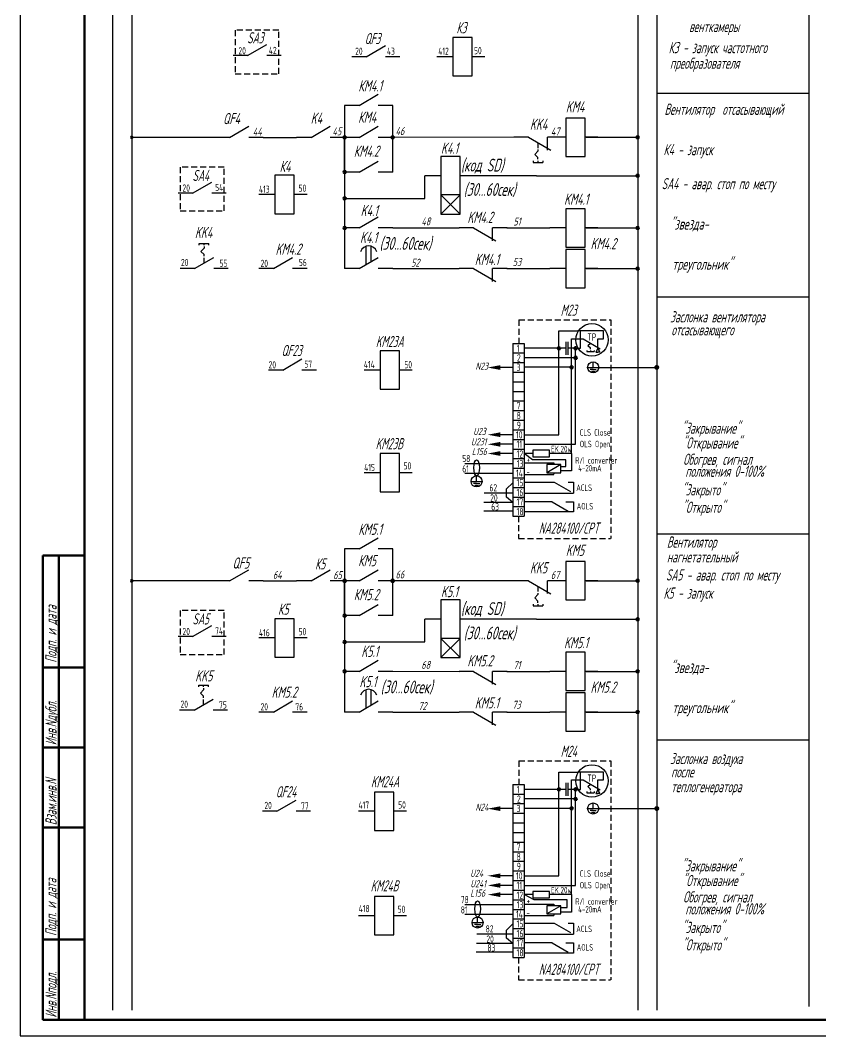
# Model space of a CAD drawing. Header units: millimetres. Extents: x 294 to 6216, y -3442 to 2720.
# Drawn here: x 1625.8 to 1875.8, y 215.3 to 532.4 of the extents above; entities that cross this region are included whole.
import ezdxf

# ---------------------------------------------------------------- set-up
doc = ezdxf.new("R2010")
doc.units = ezdxf.units.MM
doc.header["$LTSCALE"] = 15
doc.linetypes.add('HIDDEN2', pattern=[0.1875, 0.125, -0.0625])
doc.linetypes.add('K5LT_BASIC', pattern=[0])
for name, color, linetype, lineweight in [('0.35 TEXT', 7, 'Continuous', 35), ('LWT 0.6', 7, 'Continuous', 50), ('LWT 0.7', 7, 'Continuous', 70)]:
    doc.layers.add(name, color=color, linetype=linetype, lineweight=lineweight)
doc.layers.add('ШТРИХОВАЯ 2', color=7, linetype='HIDDEN2')
doc.styles.add('33', font='gost.shx', dxfattribs={"width": 0.75, "oblique": 15, "height": 2.5})
doc.styles.add('34', font='gost.shx', dxfattribs={"width": 0.75, "oblique": 15, "height": 3.5})

# ---------------------------------------------------------------- blocks, each defined once
blk = doc.blocks.new('НР контакт')
at = {"linetype": 'K5LT_BASIC'}
for p, q in [((4.5, 0), (10.5, 3.46)), ((4.5, 0), (0, 0)), ((15, 0), (10.5, 0))]:
    blk.add_line(p, q, dxfattribs=at)
blk = doc.blocks.new('Реле')
at = {"linetype": 'K5LT_BASIC'}
for p, q in [((5, 6), (5, -6)), ((11, 6), (5, 6)), ((11, -6), (11, 6)), ((5, 0), (0, 0)), ((15, 0), (11, 0)), ((5, -6), (11, -6))]:
    blk.add_line(p, q, dxfattribs=at)
blk = doc.blocks.new('A$C57EA152A')
at = {"linetype": 'K5LT_BASIC'}
for p, q in [((4.5, 0), (0, 0)), ((4.5, 0), (11.5, -4.04)), ((15, 0), (10.5, 0)), ((10.5, -4), (10.5, 0)), ((7.5, -1.73), (7.5, -3.3454)), ((6.5, -5.3454), (7.5, -4.3454)), ((6.5, -5.3454), (7.5, -6.3454)), ((7.5, -3.8454), (7.5, -4.3454)), ((6, -7.3454), (6, -7.8454)), ((6, -7.8454), (6.5, -7.8454)), ((6.5, -7.8454), (9, -7.8454)), ((7.5, -6.8454), (7.5, -6.3454)), ((7.5, -7.3454), (7.5, -7.8454)), ((9, -7.3454), (9, -7.8454))]:
    blk.add_line(p, q, dxfattribs=at)
blk = doc.blocks.new('НР конт с задержкой на срабатыв')
at = {"linetype": 'K5LT_BASIC'}
for p, q in [((6.75, 1.3), (6.75, 7)), ((8.25, 2.16), (8.25, 7)), ((4.5, 0), (10.5, 3.46)), ((4.5, 0), (0, 0)), ((15, 0), (10.5, 0))]:
    blk.add_line(p, q, dxfattribs=at)
blk.add_arc((7.5, 4.5), 2.61, 16.6992, 163.3008, dxfattribs=at)
blk = doc.blocks.new('Реле с замедл при срабатывании')
at = {"linetype": 'K5LT_BASIC'}
for p, q in [((5, 6), (5, -12)), ((11, 6), (5, 6)), ((11, -12), (11, 6)), ((5, 0), (0, 0)), ((15, 0), (11, 0)), ((5, -6), (11, -12)), ((11, -6), (5, -12)), ((11, -6), (5, -6)), ((5, -12), (11, -12))]:
    blk.add_line(p, q, dxfattribs=at)
blk = doc.blocks.new('НЗ контакт')
at = {"linetype": 'K5LT_BASIC'}
for p, q in [((4.5, 0), (0, 0)), ((4.5, 0), (11.5, -4.04)), ((10.5, -4), (10.5, 0)), ((15, 0), (10.5, 0))]:
    blk.add_line(p, q, dxfattribs=at)
blk = doc.blocks.new('Конденсатор постоянный')
at = {"linetype": 'K5LT_BASIC'}
for p, q in [((4.25, 0), (0, 0)), ((4.25, 4), (4.25, -4)), ((5.75, -4), (5.75, 4)), ((10, 0), (5.75, 0))]:
    blk.add_line(p, q, dxfattribs=at)
blk = doc.blocks.new('UZIEMIENIE')
for p, q in [((0, 0), (4.85, 0)), ((2.43, 0), (2.43, 2.43)), ((2.43, -0.92), (1.05, -0.92)), ((2.43, -1.78), (1.64, -1.78)), ((2.43, -0.92), (3.8, -0.92)), ((2.43, -1.78), (3.21, -1.78))]:
    blk.add_line(p, q)
blk.add_circle((2.43, 0), 2.43)

msp = doc.modelspace()

# ---------------------------------------------------------------- linework, layer by layer
for p, q in [((1625.845, 809.294, -0.041), (1625.845, 215.294, -0.041)), ((1625.845, 809.294, -0.041), (1625.845, 215.294, -0.041)), ((1818.672, 795.789, -0.041), (1818.672, 223.304, -0.041)), ((1824.672, 791.789, -0.041), (1824.672, 223.304, -0.041)), ((1872.083, 792.101, -0.041), (1872.083, 224.444, -0.041)), ((1654.672, 583.17, -0.041), (1654.672, 223.304, -0.041)), ((1660.672, 567.145, -0.041), (1660.672, 223.304, -0.041)), ((1824.672, 509.639, -0.041), (1872.083, 509.639, -0.041)), ((1727.152, 505.827, -0.041), (1727.152, 484.98, -0.041)), ((1742.152, 484.98, -0.041), (1742.152, 505.827, -0.041)), ((1686.672, 495.827, -0.041), (1660.672, 495.827, -0.041)), ((1701.672, 495.827, -0.041), (1712.155, 495.827, -0.041)), ((1727.152, 484.971, -0.041), (1727.152, 495.876, -0.041)), ((1727.152, 495.876, -0.041), (1727.152, 484.971, -0.041)), ((1780.03, 495.856, -0.041), (1742.152, 495.827, -0.041)), ((1802.638, 495.856, -0.041), (1818.672, 495.856, -0.041)), ((1727.152, 484.971, -0.041), (1727.152, 454.865, -0.041)), ((1752.203, 476.75, -0.041), (1752.203, 483.851, -0.041)), ((1787.036, 483.851, -0.041), (1767.203, 483.851, -0.041)), ((1787.036, 483.851, -0.041), (1818.672, 483.851, -0.041)), ((1727.152, 479.804, -0.041), (1727.152, 479.804, -0.041)), ((1727.152, 476.75, -0.041), (1752.203, 476.75, -0.041)), ((1742.152, 467.569, -0.041), (1762.879, 467.545, -0.041)), ((1777.759, 467.545, -0.041), (1791.236, 467.545, -0.041)), ((1802.638, 467.545, -0.041), (1818.672, 467.545, -0.041)), ((1742.152, 454.865, -0.041), (1762.879, 454.84, -0.041)), ((1777.759, 454.84, -0.041), (1791.236, 454.84, -0.041)), ((1802.638, 454.84, -0.041), (1818.672, 454.84, -0.041)), ((1824.672, 446.015, -0.041), (1872.083, 446.015, -0.041)), ((1794.062, 435.383, -0.041), (1799.963, 435.383, -0.041)), ((1794.062, 414.267, -0.041), (1794.062, 435.383, -0.041)), ((1807.97, 435.383, -0.041), (1799.963, 435.383, -0.041)), ((1800.842, 429.971, -0.041), (1800.842, 435.383, -0.041)), ((1807.97, 432.945, -0.041), (1807.97, 435.383, -0.041)), ((1779.693, 431.51, -0.041), (1783.262, 431.51, -0.041)), ((1779.693, 431.51, -0.041), (1779.693, 419.51, -0.041)), ((1783.262, 431.51, -0.041), (1783.262, 419.51, -0.041)), ((1798.046, 397.1, -0.041), (1798.046, 432.922, -0.041)), ((1798.046, 432.922, -0.041), (1801.637, 432.922, -0.041)), ((1806.22, 432.945, -0.041), (1807.97, 432.945, -0.041)), ((1779.693, 428.51, -0.041), (1783.262, 428.51, -0.041)), ((1799.062, 429.971, -0.041), (1800.274, 429.971, -0.041)), ((1799.3, 409.538, -0.041), (1799.3, 429.971, -0.041)), ((1800.274, 429.971, -0.041), (1800.842, 429.971, -0.041)), ((1806.22, 429.864, -0.041), (1805.567, 428.733, -0.041)), ((1805.567, 428.733, -0.041), (1806.22, 428.733, -0.041)), ((1806.22, 429.864, -0.041), (1806.873, 428.733, -0.041)), ((1806.873, 428.733, -0.041), (1806.22, 428.733, -0.041)), ((1779.693, 425.51, -0.041), (1783.262, 425.51, -0.041)), ((1784.456, 426.983, -0.041), (1783.262, 426.983, -0.041)), ((1779.693, 423.951, -0.041), (1775.827, 423.951, -0.041)), ((1779.693, 422.51, -0.041), (1783.262, 422.51, -0.041)), ((1798.046, 424.042, -0.041), (1783.262, 424.042, -0.041)), ((1806.496, 423.996, -0.041), (1824.672, 423.996, -0.041)), ((1779.693, 419.51, -0.041), (1783.262, 419.51, -0.041)), ((1779.693, 419.51, -0.041), (1783.262, 419.51, -0.041)), ((1779.693, 419.51, -0.041), (1779.693, 407.51, -0.041)), ((1783.262, 419.51, -0.041), (1783.262, 407.51, -0.041)), ((1779.693, 416.51, -0.041), (1783.262, 416.51, -0.041)), ((1779.693, 413.51, -0.041), (1783.262, 413.51, -0.041)), ((1794.062, 402.979, -0.041), (1794.062, 414.267, -0.041)), ((1779.693, 410.51, -0.041), (1783.262, 410.51, -0.041)), ((1799.3, 399.983, -0.041), (1799.3, 409.538, -0.041)), ((1779.693, 407.51, -0.041), (1783.262, 407.51, -0.041)), ((1779.693, 407.51, -0.041), (1783.262, 407.51, -0.041)), ((1779.693, 407.51, -0.041), (1783.262, 407.51, -0.041)), ((1779.693, 407.51, -0.041), (1779.693, 377.51, -0.041)), ((1783.262, 407.51, -0.041), (1783.262, 377.51, -0.041)), ((1779.693, 402.979, -0.041), (1775.827, 402.979, -0.041)), ((1779.693, 404.51, -0.041), (1783.262, 404.51, -0.041)), ((1783.262, 402.979, -0.041), (1794.062, 402.979, -0.041)), ((1779.693, 399.983, -0.041), (1775.827, 399.983, -0.041)), ((1779.693, 401.51, -0.041), (1783.262, 401.51, -0.041)), ((1783.262, 399.983, -0.041), (1799.3, 399.983, -0.041)), ((1779.693, 397.1, -0.041), (1775.827, 397.1, -0.041)), ((1779.693, 398.51, -0.041), (1783.262, 398.51, -0.041)), ((1785.968, 397.1, -0.041), (1783.262, 397.1, -0.041)), ((1785.799, 395.156, -0.061), (1783.262, 397.1, -0.041)), ((1798.046, 397.1, -0.041), (1791.093, 397.1, -0.041)), ((1798.046, 397.1, -0.041), (1798.046, 391.662, -0.041)), ((1779.693, 393.909, -0.041), (1764.708, 393.909, -0.041)), ((1779.693, 395.51, -0.041), (1783.262, 395.51, -0.041)), ((1783.262, 394.172, -0.061), (1792.513, 394.172, -0.061)), ((1796.215, 395.156, -0.061), (1785.799, 395.156, -0.061)), ((1794.715, 393.66, -0.061), (1790.311, 391.118, -0.061)), ((1792.513, 394.172, -0.061), (1792.513, 393.66, -0.061)), ((1796.215, 393.029, -0.061), (1796.215, 395.156, -0.061)), ((1779.693, 390.913, -0.041), (1764.708, 390.913, -0.041)), ((1779.693, 392.51, -0.041), (1783.262, 392.51, -0.041)), ((1783.262, 390.579, -0.061), (1792.513, 390.579, -0.061)), ((1792.513, 391.118, -0.061), (1792.513, 390.606, -0.061)), ((1794.715, 393.029, -0.061), (1796.215, 393.029, -0.061)), ((1798.046, 391.662, -0.041), (1794.715, 391.662, -0.061)), ((1779.693, 387.987, -0.041), (1777.74, 386.034, -0.041)), ((1779.693, 389.51, -0.041), (1783.262, 389.51, -0.041)), ((1783.262, 388.191, -0.041), (1792.63, 388.191, -0.041)), ((1796.95, 388.191, -0.041), (1798.656, 388.191, -0.041)), ((1798.656, 388.191, -0.041), (1798.656, 384.726, -0.041)), ((1779.693, 384.726, -0.041), (1770.747, 384.726, -0.041)), ((1777.74, 383.523, -0.041), (1777.74, 386.034, -0.041)), ((1779.693, 386.51, -0.041), (1783.262, 386.51, -0.041)), ((1783.262, 384.726, -0.041), (1798.656, 384.726, -0.041)), ((1779.693, 381.839, -0.041), (1770.657, 381.839, -0.041)), ((1779.693, 381.839, -0.041), (1777.74, 383.523, -0.041)), ((1779.693, 383.51, -0.041), (1783.262, 383.51, -0.041)), ((1791.965, 382.03, -0.041), (1783.262, 382.03, -0.041)), ((1796.285, 382.03, -0.041), (1798.656, 382.03, -0.041)), ((1798.656, 382.03, -0.041), (1798.656, 378.848, -0.041)), ((1779.693, 379.109, -0.041), (1770.601, 379.109, -0.041)), ((1779.693, 380.51, -0.041), (1783.262, 380.51, -0.041)), ((1779.693, 377.51, -0.041), (1783.262, 377.51, -0.041)), ((1798.656, 378.848, -0.041), (1783.262, 378.848, -0.041)), ((1824.672, 371.977, -0.041), (1872.083, 371.977, -0.041)), ((1727.152, 367.34, -0.041), (1727.152, 346.493, -0.041)), ((1742.152, 346.493, -0.041), (1742.152, 367.34, -0.041)), ((1686.672, 357.34, -0.041), (1660.672, 357.34, -0.041)), ((1701.672, 357.34, -0.041), (1712.155, 357.34, -0.041)), ((1727.152, 346.484, -0.041), (1727.152, 357.389, -0.041)), ((1727.152, 357.389, -0.041), (1727.152, 346.484, -0.041)), ((1780.03, 357.369, -0.041), (1742.152, 357.34, -0.041)), ((1802.638, 357.369, -0.041), (1818.672, 357.369, -0.041)), ((1727.152, 346.484, -0.041), (1727.152, 316.378, -0.041)), ((1752.203, 338.263, -0.041), (1752.203, 345.364, -0.041)), ((1787.036, 345.364, -0.041), (1767.203, 345.364, -0.041)), ((1787.036, 345.364, -0.041), (1818.672, 345.364, -0.041)), ((1727.152, 341.317, -0.041), (1727.152, 341.317, -0.041)), ((1727.152, 338.263, -0.041), (1752.203, 338.263, -0.041)), ((1742.152, 329.082, -0.041), (1762.879, 329.058, -0.041)), ((1777.759, 329.058, -0.041), (1791.236, 329.058, -0.041)), ((1802.638, 329.058, -0.041), (1818.672, 329.058, -0.041)), ((1742.152, 316.378, -0.041), (1762.879, 316.353, -0.041)), ((1777.759, 316.353, -0.041), (1791.236, 316.353, -0.041)), ((1802.638, 316.353, -0.041), (1818.672, 316.353, -0.041)), ((1824.672, 307.706, -0.041), (1872.083, 307.706, -0.041)), ((1794.062, 297.628, -0.041), (1799.963, 297.628, -0.041)), ((1794.062, 276.512, -0.041), (1794.062, 297.628, -0.041)), ((1798.046, 259.345, -0.041), (1798.046, 295.168, -0.041)), ((1798.046, 295.168, -0.041), (1801.637, 295.168, -0.041)), ((1807.97, 297.628, -0.041), (1799.963, 297.628, -0.041)), ((1800.842, 292.216, -0.041), (1800.842, 297.628, -0.041)), ((1806.22, 295.19, -0.041), (1807.97, 295.19, -0.041)), ((1807.97, 295.19, -0.041), (1807.97, 297.628, -0.041)), ((1779.693, 293.755, -0.041), (1783.262, 293.755, -0.041)), ((1779.693, 293.755, -0.041), (1779.693, 281.755, -0.041)), ((1783.262, 293.755, -0.041), (1783.262, 281.755, -0.041)), ((1799.062, 292.216, -0.041), (1800.274, 292.216, -0.041)), ((1799.3, 271.783, -0.041), (1799.3, 292.216, -0.041)), ((1800.274, 292.216, -0.041), (1800.842, 292.216, -0.041)), ((1806.22, 292.109, -0.041), (1805.567, 290.978, -0.041)), ((1806.22, 292.109, -0.041), (1806.873, 290.978, -0.041)), ((1779.693, 290.755, -0.041), (1783.262, 290.755, -0.041)), ((1784.456, 289.228, -0.041), (1783.262, 289.228, -0.041)), ((1805.567, 290.978, -0.041), (1806.22, 290.978, -0.041)), ((1806.873, 290.978, -0.041), (1806.22, 290.978, -0.041)), ((1779.693, 286.196, -0.041), (1775.827, 286.196, -0.041)), ((1779.693, 287.755, -0.041), (1783.262, 287.755, -0.041)), ((1798.046, 286.287, -0.041), (1783.262, 286.287, -0.041)), ((1806.496, 286.241, -0.041), (1824.672, 286.241, -0.041)), ((1779.693, 284.755, -0.041), (1783.262, 284.755, -0.041)), ((1779.693, 281.755, -0.041), (1783.262, 281.755, -0.041)), ((1779.693, 281.755, -0.041), (1783.262, 281.755, -0.041)), ((1779.693, 281.755, -0.041), (1779.693, 269.755, -0.041)), ((1783.262, 281.755, -0.041), (1783.262, 269.755, -0.041)), ((1779.693, 278.755, -0.041), (1783.262, 278.755, -0.041)), ((1794.062, 265.224, -0.041), (1794.062, 276.512, -0.041)), ((1779.693, 275.755, -0.041), (1783.262, 275.755, -0.041)), ((1779.693, 272.755, -0.041), (1783.262, 272.755, -0.041)), ((1779.693, 269.755, -0.041), (1783.262, 269.755, -0.041)), ((1779.693, 269.755, -0.041), (1783.262, 269.755, -0.041)), ((1779.693, 269.755, -0.041), (1783.262, 269.755, -0.041)), ((1779.693, 269.755, -0.041), (1779.693, 239.755, -0.041)), ((1783.262, 269.755, -0.041), (1783.262, 239.755, -0.041)), ((1799.3, 262.228, -0.041), (1799.3, 271.783, -0.041)), ((1779.693, 266.755, -0.041), (1783.262, 266.755, -0.041)), ((1779.693, 265.224, -0.041), (1775.827, 265.224, -0.041)), ((1779.693, 263.755, -0.041), (1783.262, 263.755, -0.041)), ((1783.262, 265.224, -0.041), (1794.062, 265.224, -0.041)), ((1779.693, 262.228, -0.041), (1775.827, 262.228, -0.041)), ((1779.693, 260.755, -0.041), (1783.262, 260.755, -0.041)), ((1783.262, 262.228, -0.041), (1799.3, 262.228, -0.041)), ((1779.693, 259.345, -0.041), (1775.827, 259.345, -0.041)), ((1779.693, 257.755, -0.041), (1783.262, 257.755, -0.041)), ((1785.968, 259.345, -0.041), (1783.262, 259.345, -0.041)), ((1786.305, 257.673, -0.061), (1783.262, 259.345, -0.041)), ((1796.665, 257.673, -0.061), (1786.305, 257.673, -0.061)), ((1798.046, 259.345, -0.041), (1791.093, 259.345, -0.041)), ((1796.665, 255.331, -0.061), (1796.665, 257.673, -0.061)), ((1798.046, 259.345, -0.041), (1798.046, 253.879, -0.041)), ((1779.693, 256.154, -0.041), (1764.708, 256.154, -0.041)), ((1779.693, 254.755, -0.041), (1783.262, 254.755, -0.041)), ((1783.262, 256.381, -0.041), (1792.513, 256.381, -0.041)), ((1794.715, 255.869, -0.041), (1790.311, 253.327, -0.041)), ((1792.513, 256.381, -0.041), (1792.513, 255.869, -0.041)), ((1794.715, 255.331, -0.061), (1796.665, 255.331, -0.061)), ((1798.046, 253.879, -0.041), (1794.715, 253.879, -0.061)), ((1779.693, 253.158, -0.041), (1764.708, 253.158, -0.041)), ((1779.693, 251.755, -0.041), (1783.262, 251.755, -0.041)), ((1783.262, 252.788, -0.041), (1792.513, 252.788, -0.041)), ((1792.513, 253.327, -0.041), (1792.513, 252.815, -0.041)), ((1779.693, 250.232, -0.041), (1777.74, 248.279, -0.041)), ((1777.74, 245.768, -0.041), (1777.74, 248.279, -0.041)), ((1779.693, 248.755, -0.041), (1783.262, 248.755, -0.041)), ((1783.262, 250.436, -0.041), (1792.63, 250.436, -0.041)), ((1796.95, 250.436, -0.041), (1798.656, 250.436, -0.041)), ((1798.656, 250.436, -0.041), (1798.656, 246.971, -0.041)), ((1779.693, 246.971, -0.041), (1768.407, 246.971, -0.041)), ((1779.693, 244.084, -0.041), (1777.74, 245.768, -0.041)), ((1779.693, 245.755, -0.041), (1783.262, 245.755, -0.041)), ((1783.262, 246.971, -0.041), (1798.656, 246.971, -0.041)), ((1791.965, 244.275, -0.041), (1783.262, 244.275, -0.041)), ((1796.285, 244.275, -0.041), (1798.656, 244.275, -0.041)), ((1798.656, 244.275, -0.041), (1798.656, 241.093, -0.041)), ((1779.693, 241.354, -0.041), (1768.261, 241.354, -0.041)), ((1779.693, 244.084, -0.041), (1768.316, 244.084, -0.041)), ((1779.693, 242.755, -0.041), (1783.262, 242.755, -0.041)), ((1798.656, 241.093, -0.041), (1783.262, 241.093, -0.041)), ((1779.693, 239.755, -0.041), (1783.262, 239.755, -0.041)), ((1625.845, 215.294, -0.041), (2675.845, 215.294, -0.041))]:
    msp.add_line(p, q)
at = {"linetype": 'K5LT_BASIC'}
for p, q in [((1681.74, 462.71, -0.041), (1682.24, 462.71, -0.041)), ((1681.74, 462.21, -0.041), (1681.74, 462.71, -0.041)), ((1682.24, 462.71, -0.041), (1684.74, 462.71, -0.041)), ((1682.24, 460.21, -0.041), (1683.24, 461.21, -0.041)), ((1682.24, 460.21, -0.041), (1683.24, 459.21, -0.041)), ((1683.24, 462.21, -0.041), (1683.24, 462.71, -0.041)), ((1683.24, 461.71, -0.041), (1683.24, 461.21, -0.041)), ((1684.74, 462.21, -0.041), (1684.74, 462.71, -0.041)), ((1683.24, 458.71, -0.041), (1683.24, 459.21, -0.041)), ((1683.24, 456.595, -0.041), (1683.24, 458.21, -0.041)), ((1801.637, 432.922, -0.041), (1806.99, 429.833, -0.041)), ((1803.139, 430.841, -0.041), (1803.909, 431.611, -0.041)), ((1806.22, 429.864, -0.041), (1806.22, 432.945, -0.041)), ((1790.822, 429.971, -0.041), (1783.262, 429.971, -0.041)), ((1794.062, 429.971, -0.041), (1790.822, 429.971, -0.041)), ((1802.754, 429.3, -0.041), (1802.754, 428.915, -0.041)), ((1802.754, 428.915, -0.041), (1803.139, 428.915, -0.041)), ((1803.139, 430.841, -0.041), (1803.909, 430.071, -0.041)), ((1803.139, 428.915, -0.041), (1805.065, 428.915, -0.041)), ((1803.909, 429.685, -0.041), (1803.909, 430.071, -0.041)), ((1803.909, 429.3, -0.041), (1803.909, 428.915, -0.041)), ((1805.065, 429.3, -0.041), (1805.065, 428.915, -0.041)), ((1799.3, 426.983, -0.041), (1784.456, 426.983, -0.041)), ((1792.63, 388.191, -0.041), (1797.67, 385.282, -0.041)), ((1791.965, 382.03, -0.041), (1797.005, 379.121, -0.041)), ((1681.602, 324.774, -0.02), (1682.102, 324.774, -0.02)), ((1681.602, 324.274, -0.02), (1681.602, 324.774, -0.02)), ((1682.102, 324.774, -0.02), (1684.602, 324.774, -0.02)), ((1683.102, 324.274, -0.02), (1683.102, 324.774, -0.02)), ((1683.102, 323.774, -0.02), (1683.102, 323.274, -0.02)), ((1684.602, 324.274, -0.02), (1684.602, 324.774, -0.02)), ((1682.102, 322.274, -0.02), (1683.102, 323.274, -0.02)), ((1682.102, 322.274, -0.02), (1683.102, 321.274, -0.02)), ((1683.102, 320.774, -0.02), (1683.102, 321.274, -0.02)), ((1683.102, 318.658, -0.02), (1683.102, 320.274, -0.02)), ((1801.637, 295.168, -0.041), (1806.99, 292.078, -0.041)), ((1806.22, 292.109, -0.041), (1806.22, 295.19, -0.041)), ((1790.822, 292.216, -0.041), (1783.262, 292.216, -0.041)), ((1794.062, 292.216, -0.041), (1790.822, 292.216, -0.041)), ((1803.139, 293.086, -0.041), (1803.909, 293.856, -0.041)), ((1803.139, 293.086, -0.041), (1803.909, 292.316, -0.041)), ((1803.909, 291.93, -0.041), (1803.909, 292.316, -0.041)), ((1799.3, 289.228, -0.041), (1784.456, 289.228, -0.041)), ((1802.754, 291.545, -0.041), (1802.754, 291.16, -0.041)), ((1802.754, 291.16, -0.041), (1803.139, 291.16, -0.041)), ((1803.139, 291.16, -0.041), (1805.065, 291.16, -0.041)), ((1803.909, 291.545, -0.041), (1803.909, 291.16, -0.041)), ((1805.065, 291.545, -0.041), (1805.065, 291.16, -0.041)), ((1792.63, 250.436, -0.041), (1797.67, 247.527, -0.041)), ((1791.965, 244.275, -0.041), (1797.005, 241.366, -0.041))]:
    msp.add_line(p, q, dxfattribs=at)
at = {"elevation": -0.041}
for points in [[(1775.827, 423.951, 1.5, 0, 0), (1771.827, 423.951, 0, 0, 0)], [(1775.827, 402.979, 1.5, 0, 0), (1771.827, 402.979, 0, 0, 0)], [(1775.827, 399.983, 1.5, 0, 0), (1771.827, 399.983, 0, 0, 0)], [(1775.827, 397.1, 1.5, 0, 0), (1771.827, 397.1, 0, 0, 0)], [(1775.827, 286.196, 1.5, 0, 0), (1771.827, 286.196, 0, 0, 0)], [(1775.827, 265.224, 1.5, 0, 0), (1771.827, 265.224, 0, 0, 0)], [(1775.827, 262.228, 1.5, 0, 0), (1771.827, 262.228, 0, 0, 0)], [(1775.827, 259.345, 1.5, 0, 0), (1771.827, 259.345, 0, 0, 0)]]:
    msp.add_lwpolyline(points, format="xyseb", dxfattribs=at)
at = {"const_width": 0.75, "elevation": -0.041}
for points in [[(1824.25, 423.999, 1), (1825, 423.999, 1)], [(1824.25, 286.244, 1), (1825, 286.244, 1)]]:
    msp.add_lwpolyline(points, format="xyb", close=True, dxfattribs=at)
for points, elevation in [([(1785.968, 398.111), (1785.968, 396.089), (1791.093, 396.089), (1791.093, 398.111)], -0.041), ([(1790.311, 391.118), (1794.715, 391.118), (1794.715, 393.66), (1790.311, 393.66)], -0.061), ([(1785.968, 260.356), (1785.968, 258.334), (1791.093, 258.334), (1791.093, 260.356)], -0.041), ([(1790.311, 253.327), (1794.715, 253.327), (1794.715, 255.869), (1790.311, 255.869)], -0.041)]:
    msp.add_lwpolyline(points, close=True, dxfattribs=dict(elevation=elevation))
for centre in [(1804.399, 432.61, -0.041), (1804.399, 294.855, -0.041)]:
    msp.add_circle(centre, 5.073)
for centre, start, end in [((1660.672, 495.827, -0.041), 0, 180), ((1660.672, 495.827, -0.041), 180, 0), ((1824.672, 423.996, -0.041), 0, 180), ((1824.672, 423.996, -0.041), 180, 0), ((1660.672, 357.34, -0.041), 0, 180), ((1660.672, 357.34, -0.041), 180, 0), ((1824.672, 286.241, -0.041), 0, 180), ((1824.672, 286.241, -0.041), 180, 0)]:
    msp.add_arc(centre, 0.375, start, end)
for centre in [(1768.377, 392.637, -0.041), (1768.688, 254.882, -0.041)]:
    msp.add_ellipse(centre, major_axis=(0, -2.534), ratio=0.3524779)
at = {"layer": 'LWT 0.6'}
for p, q in [((1645.845, 220.294, -0.041), (1645.845, 804.294, -0.041)), ((1632.845, 220.294, -0.041), (1632.845, 365.294, -0.041)), ((1632.845, 365.294, -0.041), (1645.845, 365.294, -0.041)), ((1637.845, 220.294, -0.041), (1637.845, 365.294, -0.041)), ((1632.845, 330.294, -0.041), (1645.845, 330.294, -0.041)), ((1632.845, 305.294, -0.041), (1645.845, 305.294, -0.041)), ((1632.845, 280.294, -0.041), (1645.845, 280.294, -0.041)), ((1632.845, 245.294, -0.041), (1645.845, 245.294, -0.041)), ((1645.845, 220.294, -0.041), (1632.845, 220.294, -0.041)), ((2670.845, 220.294, -0.041), (1645.845, 220.294, -0.041))]:
    msp.add_line(p, q, dxfattribs=at)
at = {"layer": 'LWT 0.7'}
for centre, start, end in [((1727.152, 495.827, -0.041), 0, 180), ((1727.152, 495.827, -0.041), 180, 0), ((1742.152, 495.827, -0.041), 0, 180), ((1742.152, 495.827, -0.041), 180, 0), ((1818.672, 495.856, -0.041), 0, 180), ((1818.672, 495.856, -0.041), 180, 0), ((1727.152, 484.98, -0.041), 0, 180), ((1727.152, 484.98, -0.041), 180, 0), ((1818.672, 483.851, -0.041), 0, 180), ((1818.672, 483.851, -0.041), 180, 0), ((1727.152, 476.75, -0.041), 0, 180), ((1727.152, 476.75, -0.041), 180, 0), ((1727.152, 467.565, -0.041), 0, 180), ((1727.152, 467.565, -0.041), 180, 0), ((1818.672, 467.545, -0.041), 0, 180), ((1818.672, 467.545, -0.041), 180, 0), ((1818.672, 454.84, -0.041), 0, 180), ((1818.672, 454.84, -0.041), 0, 180), ((1818.672, 454.84, -0.041), 180, 0), ((1818.672, 454.84, -0.041), 180, 0), ((1794.062, 429.971, -0.041), 0, 180), ((1794.062, 429.971, -0.041), 180, 0), ((1799.3, 429.971, -0.041), 0, 180), ((1799.3, 429.971, -0.041), 180, 0), ((1799.3, 426.983, -0.041), 0, 180), ((1799.3, 426.983, -0.041), 180, 0), ((1798.046, 424.042, -0.041), 0, 180), ((1798.046, 424.042, -0.041), 180, 0), ((1824.672, 423.996, -0.041), 0, 180), ((1824.672, 423.996, -0.041), 180, 0), ((1727.152, 357.34, -0.041), 0, 180), ((1727.152, 357.34, -0.041), 180, 0), ((1742.152, 357.34, -0.041), 0, 180), ((1742.152, 357.34, -0.041), 180, 0), ((1818.672, 357.369, -0.041), 0, 180), ((1818.672, 357.369, -0.041), 180, 0), ((1727.152, 346.493, -0.041), 0, 180), ((1727.152, 346.493, -0.041), 180, 0), ((1818.672, 345.364, -0.041), 0, 180), ((1818.672, 345.364, -0.041), 180, 0), ((1727.152, 338.263, -0.041), 0, 180), ((1727.152, 338.263, -0.041), 180, 0), ((1727.152, 329.078, -0.041), 0, 180), ((1727.152, 329.078, -0.041), 180, 0), ((1818.672, 329.058, -0.041), 0, 180), ((1818.672, 329.058, -0.041), 180, 0), ((1818.672, 316.353, -0.041), 0, 180), ((1818.672, 316.353, -0.041), 0, 180), ((1818.672, 316.353, -0.041), 180, 0), ((1818.672, 316.353, -0.041), 180, 0), ((1794.062, 292.216, -0.041), 0, 180), ((1794.062, 292.216, -0.041), 180, 0), ((1799.3, 292.216, -0.041), 0, 180), ((1799.3, 292.216, -0.041), 180, 0), ((1799.3, 289.228, -0.041), 0, 180), ((1799.3, 289.228, -0.041), 180, 0), ((1798.046, 286.287, -0.041), 0, 180), ((1798.046, 286.287, -0.041), 180, 0), ((1824.672, 286.241, -0.041), 0, 180), ((1824.672, 286.241, -0.041), 180, 0)]:
    msp.add_arc(centre, 0.375, start, end, dxfattribs=at)
at = {"layer": 'ШТРИХОВАЯ 2'}
for p, q in [((1781.595, 438.859, -0.041), (1810.26, 438.859, -0.041)), ((1781.595, 438.859, -0.041), (1781.595, 431.51, -0.041)), ((1810.26, 438.859, -0.041), (1810.26, 370.527, -0.041)), ((1781.477, 377.51, -0.041), (1781.477, 370.527, -0.041)), ((1781.477, 370.527, -0.041), (1810.142, 370.527, -0.041)), ((1781.595, 301.104, -0.041), (1810.26, 301.104, -0.041)), ((1781.595, 301.104, -0.041), (1781.595, 293.755, -0.041)), ((1810.26, 301.104, -0.041), (1810.26, 232.772, -0.041)), ((1781.477, 239.755, -0.041), (1781.477, 232.772, -0.041)), ((1781.477, 232.772, -0.041), (1810.142, 232.772, -0.041))]:
    msp.add_line(p, q, dxfattribs=at)
at = {"layer": 'ШТРИХОВАЯ 2', "elevation": -0.041}
for points in [[(1692.97, 515.654), (1706.642, 515.654), (1706.642, 529.326), (1692.97, 529.326)], [(1675.816, 472.854), (1689.488, 472.854), (1689.488, 486.525), (1675.816, 486.525)], [(1675.816, 334.366), (1689.488, 334.366), (1689.488, 348.038), (1675.816, 348.038)]]:
    msp.add_lwpolyline(points, close=True, dxfattribs=at)

# ---------------------------------------------------------------- block references
for name, p in [('Реле', (1755.95, 521.018, -0.041)), ('НР контакт', (1692.312, 521.398, -0.041)), ('НР контакт', (1729.394, 521.018, -0.041)), ('НР контакт', (1727.152, 505.827, -0.041)), ('Реле', (1791.236, 495.856, -0.041)), ('НР контакт', (1686.672, 495.827, -0.041)), ('НР контакт', (1712.155, 495.827, -0.041)), ('НР контакт', (1727.152, 495.827, -0.041)), ('A$C57EA152A', (1780.03, 495.856, -0.041)), ('НР контакт', (1727.152, 484.98, -0.041)), ('Реле с замедл при срабатывании', (1752.203, 483.851, -0.041)), ('Реле', (1700.394, 477.99, -0.041)), ('НР контакт', (1675.164, 478.433, -0.041)), ('Реле', (1791.236, 467.545, -0.041)), ('НР контакт', (1727.152, 467.565, -0.041)), ('НЗ контакт', (1762.879, 467.545, -0.041)), ('НР конт с задержкой на срабатыв', (1727.152, 454.865, -0.041)), ('Реле', (1791.236, 454.84, -0.041)), ('НР контакт', (1675.74, 454.865, -0.041)), ('НР контакт', (1700.394, 454.865, -0.041)), ('НЗ контакт', (1762.879, 454.84, -0.041)), ('Реле', (1733.232, 423.168, -0.041)), ('НР контакт', (1703.32, 423.168, -0.041)), ('Реле', (1733.232, 391.111, -0.041)), ('НР контакт', (1727.152, 367.34, -0.041)), ('Реле', (1791.236, 357.369, -0.041)), ('НР контакт', (1686.672, 357.34, -0.041)), ('НР контакт', (1712.155, 357.34, -0.041)), ('НР контакт', (1727.152, 357.34, -0.041)), ('A$C57EA152A', (1780.03, 357.369, -0.041)), ('НР контакт', (1727.152, 346.493, -0.041)), ('Реле с замедл при срабатывании', (1752.203, 345.364, -0.041)), ('НР контакт', (1675.164, 339.946, -0.041)), ('Реле', (1700.394, 339.503, -0.041)), ('Реле', (1791.236, 329.058, -0.041)), ('НР контакт', (1727.152, 329.078, -0.041)), ('НЗ контакт', (1762.879, 329.058, -0.041)), ('НР конт с задержкой на срабатыв', (1727.152, 316.378, -0.041)), ('НР контакт', (1675.602, 316.928, -0.02)), ('Реле', (1791.236, 316.353, -0.041)), ('НР контакт', (1700.394, 316.378, -0.041)), ('НЗ контакт', (1762.879, 316.353, -0.041)), ('НР контакт', (1701.512, 285.383, -0.041)), ('Реле', (1731.512, 285.383, -0.041)), ('Реле', (1731.512, 252.765, -0.041))]:
    msp.add_blockref(name, p)
for name, p, xscale, yscale, zscale in [('Конденсатор постоянный', (1794.062, 429.971, -0.041), 0.5, 0.5, 0.5), ('UZIEMIENIE', (1803.047, 423.996, -0.041), 0.711002539814217, 0.711002539817855, 0.7110025398181037), ('UZIEMIENIE', (1766.626, 388.388, -0.041), 0.711002539814217, 0.711002539817855, 0.7110025398181037), ('Конденсатор постоянный', (1794.062, 292.216, -0.041), 0.5, 0.5, 0.5), ('UZIEMIENIE', (1803.047, 286.241, -0.041), 0.711002539814217, 0.711002539817855, 0.7110025398181037), ('UZIEMIENIE', (1766.937, 250.633, -0.041), 0.711002539814217, 0.711002539817855, 0.7110025398181037)]:
    msp.add_blockref(name, p, dxfattribs=dict(xscale=xscale, yscale=yscale, zscale=zscale))

# ---------------------------------------------------------------- texts
at = {"style": '33', "width": 0.8}
for s, p in [('TP', (1802.968, 432.361, -0.041)), ('1', (1780.897, 428.826, -0.041)), ('2', (1780.964, 425.833, -0.041)), ('3', (1780.849, 422.876, -0.041)), ('7', (1780.849, 410.876, -0.041)), ('8', (1780.849, 407.828, -0.041)), ('9', (1780.897, 404.826, -0.041)), ('10', (1780.648, 401.833, -0.041)), ('11', (1780.849, 398.876, -0.041)), ('12', (1780.849, 395.828, -0.041)), ('13', (1780.897, 392.826, -0.041)), ('14', (1780.648, 389.833, -0.041)), ('15', (1780.849, 386.876, -0.041)), ('16', (1780.849, 383.828, -0.041)), ('17', (1780.849, 380.876, -0.041)), ('18', (1780.849, 377.828, -0.041)), ('TP', (1802.968, 294.606, -0.041)), ('1', (1780.897, 291.071, -0.041)), ('2', (1780.964, 288.078, -0.041)), ('3', (1780.849, 285.121, -0.041)), ('7', (1780.849, 273.121, -0.041)), ('8', (1780.849, 270.073, -0.041)), ('9', (1780.897, 267.071, -0.041)), ('10', (1780.648, 264.078, -0.041)), ('11', (1780.849, 261.121, -0.041)), ('12', (1780.849, 258.073, -0.041)), ('13', (1780.897, 255.071, -0.041)), ('14', (1780.648, 252.078, -0.041)), ('15', (1780.849, 249.121, -0.041)), ('16', (1780.849, 246.073, -0.041)), ('17', (1780.849, 243.121, -0.041)), ('18', (1780.849, 240.073, -0.041))]:
    msp.add_text(s, height=2.25, dxfattribs=at).set_placement(p)
at = {"layer": '0.35 TEXT', "oblique": 15}
for s, height, style, width, p in [('К3', 3.5, '34', 0.75, (1762.052, 528.342, -0.041)), ('венткамеры', 3.5, '34', 0.75, (1834.727, 528.698, -0.041)), ('SA3', 3.5, '34', 0.75, (1696.708, 525.191, -0.041)), ('QF3', 3.5, '34', 0.75, (1733.402, 524.931, -0.041)), ('К3 - запуск частотного', 3.5, '34', 0.75, (1828.343, 522.109, -0.041)), ('преобразователя', 3.5, '34', 0.75, (1828.749, 517.246, -0.041)), ('КM4.1', 3.5, '34', 0.8, (1731.414, 510.186, -0.041)), ('KM4', 3.5, '34', 0.8, (1796.231, 503.618, -0.041)), ('Вентилятор', 3.5, '34', 0.75, (1827.047, 502.866, -0.041)), ('отсасывающий', 3.5, '34', 0.75, (1845.112, 502.86, -0.041)), ('QF4', 3.5, '34', 0.8, (1689.151, 499.957, -0.041)), ('K4', 3.5, '34', 0.8, (1716.526, 500.069, -0.041)), ('КM4', 3.5, '34', 0.8, (1731.362, 500.395, -0.041)), ('KK4', 3.5, '34', 0.8, (1785.008, 498.162, -0.041)), ('44', 2.5, '33', 0.8, (1698.453, 496.37, -0.041)), ('45', 2.5, '33', 0.8, (1723.332, 496.48, -0.041)), ('46', 2.5, '33', 0.8, (1743.045, 496.559, -0.041)), ('47', 2.5, '33', 0.8, (1791.554, 496.418, -0.041)), ('КM4.2', 3.5, '34', 0.8, (1730.009, 489.781, -0.041)), ('K4.1', 3.5, '34', 0.8, (1757.218, 490.718, -0.041)), ('К4 - запуск', 3.5, '34', 0.75, (1826.731, 490.261, -0.041)), ('К4', 3.5, '34', 0.8, (1706.82, 485.037, -0.041)), ('(код SD)', 4, '34', 0.8, (1763.457, 485.169, -0.041)), ('SA4', 3.5, '34', 0.75, (1679.61, 482.191, -0.041)), ('SA4 - авар. стоп по месту', 3.5, '34', 0.75, (1826.166, 479.627, -0.041)), ('(30...60сек)', 4, '34', 0.8, (1764.337, 477.549, -0.041)), ('KM4.1', 3.5, '34', 0.8, (1795.68, 474.786, -0.041)), ('K4.1', 3.5, '34', 0.8, (1732.124, 471.221, -0.041)), ('KM4.2', 3.5, '34', 0.8, (1765.478, 469.129, -0.041)), ('48', 2.5, '33', 0.8, (1751.098, 468.342, -0.041)), ('51', 2.5, '33', 0.8, (1779.847, 468.303, -0.041)), ('"звезда-', 3.5, '34', 0.8, (1828.863, 467.027, -0.041)), ('KK4', 3.5, '34', 0.8, (1680.364, 464.386, -0.041)), ('K4.1', 3.5, '34', 0.8, (1731.939, 462.844, -0.041)), ('(30...60сек)', 4, '34', 0.8, (1738.025, 460.725, -0.041)), ('KM4.2', 3.5, '34', 0.8, (1803.953, 460.896, -0.041)), ('KM4.2', 3.5, '34', 0.8, (1705.567, 459.199, -0.041)), ('52', 2.5, '33', 0.8, (1747.894, 455.433, -0.041)), ('KM4.1', 3.5, '34', 0.8, (1767.799, 455.983, -0.041)), ('53', 2.5, '33', 0.8, (1779.623, 455.65, -0.041)), ('треугольник"', 3.5, '34', 0.8, (1829.464, 454.5, -0.041)), ('M23', 3.5, '34', 0.75, (1794.599, 440.12, -0.041)), ('Заслонка вентилятора ', 3.5, '34', 0.75, (1828.811, 438.071, -0.041)), ('отсасывающего', 3.5, '34', 0.75, (1829.219, 434.001, -0.041)), ('KМ23А', 3.5, '34', 0.75, (1736.883, 430.339, -0.041)), ('QF23', 3.5, '34', 0.75, (1707.438, 427.511, -0.041)), ('N23', 2.25, '33', 0.8, (1768, 423.264, -0.041)), ('"Закрывание"', 3.5, '34', 0.75, (1832.311, 403.278, -0.041)), ('U23', 2.25, '33', 0.8, (1767.288, 402.871, -0.041)), ('"Открывание"', 3.5, '34', 0.75, (1832.655, 398.657, -0.041)), ('KМ23B', 3.5, '34', 0.75, (1736.808, 398.427, -0.041)), ('U231', 2.25, '33', 0.8, (1766.617, 399.636, -0.041)), ('L156', 2.25, '33', 0.8, (1766.867, 396.616, -0.041)), ('Обогрев, cигнал', 3.5, '34', 0.75, (1832.894, 393.552, -0.041)), (' положения 0-100%%%', 3.5, '34', 0.75, (1832.207, 389.81, -0.041)), ('"Закрыто"', 3.5, '34', 0.75, (1832.422, 384.028, -0.041)), ('"Открыто"', 3.5, '34', 0.75, (1832.536, 378.57, -0.041)), ('КM5.1', 3.5, '34', 0.8, (1731.414, 371.698, -0.041)), ('NA284100/CPT', 3.5, '34', 0.75, (1787.771, 372.051, -0.041)), ('Вентилятор ', 3.5, '34', 0.75, (1827.8, 367.713, -0.041)), ('KM5', 3.5, '34', 0.8, (1796.231, 365.131, -0.041)), ('QF5', 3.5, '34', 0.8, (1692.1, 361.157, -0.041)), ('КM5', 3.5, '34', 0.8, (1731.362, 361.908, -0.041)), ('нагнетательный', 3.5, '34', 0.75, (1827.8, 363.074, -0.041)), ('К5', 3.5, '34', 0.75, (1717.904, 360.883, -0.041)), ('KK5', 3.5, '34', 0.8, (1785.008, 359.675, -0.041)), ('64', 2.5, '33', 0.8, (1704.737, 357.96, -0.041)), ('65', 2.5, '33', 0.8, (1723.565, 357.877, -0.041)), ('66', 2.5, '33', 0.8, (1743.045, 358.072, -0.041)), ('67', 2.5, '33', 0.8, (1791.554, 357.931, -0.041)), ('SA5 - авар. стоп по месту', 3.5, '34', 0.75, (1827.501, 357.434, -0.041)), ('K5.1', 3.5, '34', 0.8, (1757.218, 352.231, -0.041)), ('К5 - запуск', 3.5, '34', 0.75, (1826.731, 351.774, -0.041)), ('КM5.2', 3.5, '34', 0.8, (1730.009, 351.293, -0.041)), ('К5', 3.5, '34', 0.8, (1706.302, 346.732, -0.041)), ('(код SD)', 4, '34', 0.8, (1763.457, 346.682, -0.041)), ('SA5', 3.5, '34', 0.75, (1679.61, 343.704, -0.041)), ('(30...60сек)', 4, '34', 0.8, (1764.337, 339.062, -0.041)), ('KM5.1', 3.5, '34', 0.8, (1795.68, 336.299, -0.041)), ('K5.1', 3.5, '34', 0.8, (1732.352, 333.586, -0.041)), ('KM5.2', 3.5, '34', 0.8, (1765.478, 330.642, -0.041)), ('68', 2.5, '33', 0.8, (1751.098, 329.855, -0.041)), ('71', 2.5, '33', 0.8, (1779.847, 329.816, -0.041)), ('"звезда-', 3.5, '34', 0.8, (1828.863, 328.54, -0.041)), ('KK5', 3.5, '34', 0.8, (1680.466, 325.916, -0.02)), ('K5.1', 3.5, '34', 0.8, (1731.768, 324.128, -0.041)), ('(30...60сек)', 4, '34', 0.8, (1738.398, 322.213, -0.041)), ('KM5.2', 3.5, '34', 0.8, (1704.334, 320.835, -0.041)), ('KM5.2', 3.5, '34', 0.8, (1803.953, 322.409, -0.041)), ('KM5.1', 3.5, '34', 0.8, (1767.799, 317.496, -0.041)), ('72', 2.5, '33', 0.8, (1750.146, 316.989, -0.041)), ('73', 2.5, '33', 0.8, (1779.511, 317.395, -0.041)), ('треугольник"', 3.5, '34', 0.8, (1829.464, 316.013, -0.041)), ('M24', 3.5, '34', 0.75, (1794.599, 302.365, -0.041)), ('Заслонка воздуха ', 3.5, '34', 0.75, (1828.811, 300.111, -0.041)), ('после', 3.5, '34', 0.75, (1829.109, 295.962, -0.041)), ('KМ24А', 3.5, '34', 0.75, (1735.361, 292.87, -0.041)), ('QF24', 3.5, '34', 0.75, (1705.631, 289.726, -0.041)), ('теплогенератора', 3.5, '34', 0.75, (1829.109, 291.323, -0.041)), ('N24', 2.25, '33', 0.8, (1768, 285.509, -0.041)), ('"Закрывание"', 3.5, '34', 0.75, (1832.311, 266.613, -0.041)), ('U24', 2.25, '33', 0.8, (1766.352, 264.866, -0.041)), ('KМ24B', 3.5, '34', 0.75, (1735.252, 260.337, -0.041)), ('U241', 2.25, '33', 0.8, (1766.405, 261.631, -0.041)), ('"Открывание"', 3.5, '34', 0.75, (1832.655, 261.992, -0.041)), ('L156', 2.25, '33', 0.8, (1766.352, 258.701, -0.041)), ('Обогрев, cигнал', 3.5, '34', 0.75, (1832.894, 256.887, -0.041)), (' положения 0-100%%%', 3.5, '34', 0.75, (1832.207, 253.145, -0.041)), ('"Закрыто"', 3.5, '34', 0.75, (1832.422, 247.363, -0.041)), ('"Открыто"', 3.5, '34', 0.75, (1832.536, 241.905, -0.041)), ('NA284100/CPT', 3.5, '34', 0.75, (1787.771, 234.296, -0.041))]:
    msp.add_text(s, height=height, dxfattribs=dict(at, style=style, width=width)).set_placement(p)
at = {"layer": '0.35 TEXT', "style": '33'}
for s, height, width, p in [('20', 2.25, 0.774574, (1693.989, 521.756, -0.041)), ('42', 2.25, 0.774574, (1703.474, 521.87, -0.041)), ('20', 2.25, 0.774574, (1730.442, 521.607, -0.041)), ('43', 2.25, 0.774574, (1740.366, 521.604, -0.041)), ('412', 2.25, 0.774574, (1756.404, 521.603, -0.041)), ('50', 2.25, 0.774574, (1767.566, 521.808, -0.041)), ('20', 2.25, 0.774574, (1676.517, 478.886, -0.041)), ('54', 2.25, 0.774574, (1686.703, 479.057, -0.041)), ('413', 2.25, 0.774574, (1700.4, 478.507, -0.041)), ('50', 2.25, 0.774574, (1712.775, 478.836, -0.041)), ('20', 2.25, 0.774574, (1676.043, 455.645, -0.041)), ('55', 2.25, 0.774574, (1688.043, 455.401, -0.041)), ('20', 2.25, 0.774574, (1700.895, 455.363, -0.041)), ('56', 2.25, 0.774574, (1712.835, 455.626, -0.041)), ('20', 2.25, 0.774574, (1703.411, 423.66, -0.041)), ('57', 2.25, 0.774574, (1714.563, 423.89, -0.041)), ('414', 2.25, 0.774574, (1733.147, 423.797, -0.041)), ('50', 2.25, 0.774574, (1745.809, 423.73, -0.041)), ('CLS Close', 2.025, 0.8, (1800.597, 402.663, -0.041)), ('OLS Open', 2.025, 0.8, (1800.597, 399.067, -0.041)), ('58', 2.25, 0.774574, (1763.889, 394.412, -0.041)), ('EK,20w', 2.025, 0.8, (1791.63, 397.486, -0.041)), ('415', 2.25, 0.774574, (1733.254, 391.61, -0.041)), ('50', 2.25, 0.774574, (1745.562, 392.132, -0.041)), ('61', 2.25, 0.774574, (1763.889, 391.195, -0.041)), ('+', 2.025, 0.8, (1783.981, 394.234, -0.061)), ('R/I converter', 2.025, 0.8, (1799.18, 393.946, -0.061)), ('4-20mA', 2.025, 0.8, (1800.08, 391.515, -0.061)), ('-', 2.025, 0.8, (1783.936, 390.425, -0.061)), ('62', 2.25, 0.774574, (1772.393, 385.285, -0.041)), ('ACLS', 2.025, 0.8, (1799.504, 385.41, -0.041)), ('20', 2.25, 0.774574, (1772.622, 382.112, -0.041)), ('63', 2.25, 0.774574, (1772.941, 379.374, -0.041)), ('AOLS', 2.025, 0.8, (1799.643, 379.628, -0.041)), ('20', 2.25, 0.774574, (1676.517, 340.399, -0.041)), ('74', 2.25, 0.774574, (1686.703, 340.57, -0.041)), ('50', 2.25, 0.774574, (1712.775, 340.349, -0.041)), ('416', 2.25, 0.774574, (1700.4, 340.02, -0.041)), ('20', 2.25, 0.774574, (1675.905, 317.708, -0.02)), ('75', 2.25, 0.774574, (1687.905, 317.464, -0.02)), ('20', 2.25, 0.774574, (1700.895, 316.876, -0.041)), ('76', 2.25, 0.774574, (1711.745, 316.864, -0.041)), ('20', 2.25, 0.774574, (1702.087, 286.085, -0.041)), ('77', 2.25, 0.774574, (1713.534, 285.912, -0.041)), ('417', 2.25, 0.774574, (1731.488, 286.188, -0.041)), ('50', 2.25, 0.774574, (1743.878, 286.231, -0.041)), ('CLS Close', 2.025, 0.8, (1800.597, 264.908, -0.041)), ('OLS Open', 2.025, 0.8, (1800.597, 261.312, -0.041)), ('EK,20w', 2.025, 0.8, (1791.63, 259.731, -0.041)), ('78', 2.25, 0.774574, (1763.426, 256.657, -0.041)), ('+', 2.025, 0.8, (1783.981, 256.443, -0.041)), ('R/I converter', 2.025, 0.8, (1799.185, 256.192, -0.061)), ('418', 2.25, 0.774574, (1731.541, 253.856, -0.041)), ('50', 2.25, 0.774574, (1743.7, 253.63, -0.041)), ('81', 2.25, 0.774574, (1763.426, 253.441, -0.041)), ('4-20mA', 2.025, 0.8, (1800.085, 253.76, -0.061)), ('-', 2.025, 0.8, (1783.936, 252.634, -0.041)), ('82', 2.25, 0.774574, (1771.203, 247.53, -0.041)), ('ACLS', 2.025, 0.8, (1799.504, 247.655, -0.041)), ('20', 2.25, 0.774574, (1771.431, 244.357, -0.041)), ('83', 2.25, 0.774574, (1771.75, 241.619, -0.041)), ('AOLS', 2.025, 0.8, (1799.643, 241.873, -0.041))]:
    msp.add_text(s, height=height, dxfattribs=dict(at, width=width)).set_placement(p)
at = {"layer": '0.35 TEXT', "style": '34', "oblique": 15, "width": 0.75}
for s, p in [('Подп. и дата', (1637.188, 331.767, -0.041)), ('Инв.Nдубл.', (1637.188, 306.006, -0.041)), ('Взам.инв.N', (1637.188, 281.026, -0.041)), ('Подп. и дата', (1637.134, 246.449, -0.041)), ('Инв.Nподл.', (1637.188, 220.918, -0.041))]:
    msp.add_text(s, height=3.5, rotation=90, dxfattribs=at).set_placement(p)

doc.saveas('drawing.dxf')
